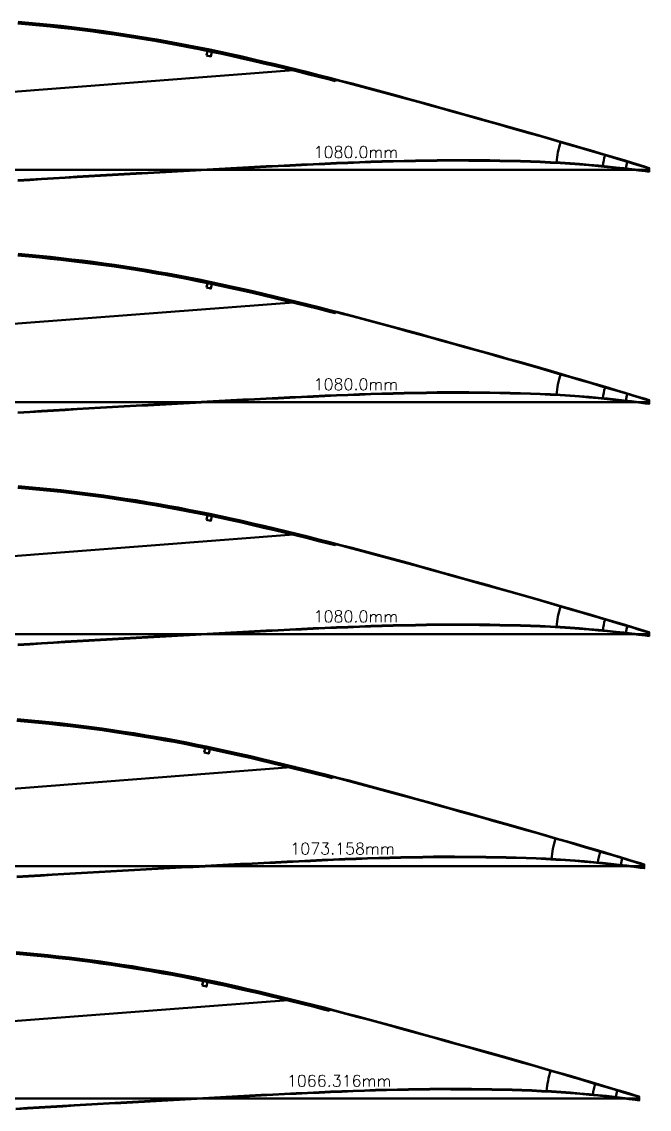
# Model space of a CAD drawing. Header units: metres. Extents: x -405 to 675, y -15418 to 133.
# Drawn here: x 135 to 675, y -1609 to -672 of the extents above; entities that cross this region are included whole.
import ezdxf
from ezdxf.enums import TextEntityAlignment as Align

# ---------------------------------------------------------------- set-up
doc = ezdxf.new("R2010")
doc.units = ezdxf.units.M
for name, color, linetype, lineweight in [('FoilLayer', 7, 'Continuous', 50), ('RefFoilLayer', 7, 'Continuous', 50), ('StringerLayer', 7, 'Continuous', 50), ('SubLayer', 7, 'Continuous', 50), ('TextLayer', 7, 'Continuous', 50)]:
    doc.layers.add(name, color=color, linetype=linetype, lineweight=lineweight)
doc.styles.add('MSゴシック', font='romans')

msp = doc.modelspace()

# ---------------------------------------------------------------- linework, layer by layer
at = {"layer": 'FoilLayer'}
for points in [[(131.6, -808.95), (141.8, -808.3), (151.99, -807.67), (162.17, -807.04), (172.36, -806.43), (182.53, -805.82), (192.69, -805.22), (202.85, -804.63), (213, -804.06), (223.18, -803.5), (233.39, -802.95), (243.59, -802.39), (253.8, -801.82), (264.01, -801.25), (274.21, -800.69), (284.41, -800.14), (294.61, -799.59), (304.81, -799.05), (314.99, -798.5), (325.16, -797.95), (335.3, -797.42), (345.43, -796.9), (355.56, -796.41), (365.69, -795.92), (375.82, -795.43), (385.9, -794.95), (395.9, -794.48), (405.84, -794.05), (415.73, -793.65), (425.59, -793.26), (435.35, -792.9), (445, -792.59), (454.61, -792.34), (464.21, -792.13), (473.76, -791.95), (483.24, -791.77), (492.53, -791.6), (501.64, -791.54), (510.73, -791.58), (519.83, -791.63), (528.83, -791.65), (537.7, -791.75), (546.55, -791.95), (555.37, -792.15), (564.09, -792.3), (572.7, -792.52), (581.27, -792.89), (589.9, -793.33), (598.48, -793.77), (606.84, -794.24), (615.04, -794.87), (623.2, -795.59), (631.21, -796.33), (638.95, -797.07), (646.32, -797.83), (653.29, -798.61), (659.84, -799.33), (665.92, -800.04), (671.52, -800.72), (674.98, -801.17), (674.86, -798.81), (671.56, -797.75), (666.25, -796.15), (660.5, -794.37), (654.23, -792.47), (647.39, -790.45), (640.03, -788.27), (632.24, -785.95), (624.09, -783.54), (615.7, -781.06), (607.24, -778.59), (598.71, -776.16), (590.06, -773.63), (581.31, -771.06), (572.41, -768.51), (563.36, -765.93), (554.17, -763.35), (544.8, -760.71), (535.28, -758.03), (525.65, -755.33), (515.96, -752.61), (506.23, -749.89), (496.5, -747.17), (486.77, -744.47), (477.05, -741.78), (467.33, -739.11), (457.64, -736.45), (447.98, -733.82), (438.36, -731.23), (428.76, -728.67), (419.18, -726.14), (409.62, -723.64), (404.89, -722.42), (404.62, -723.44), (399.83, -722.2), (390.32, -719.78), (380.83, -717.39), (371.34, -715.05), (361.86, -712.74), (352.39, -710.47), (342.94, -708.23), (333.56, -706.03), (324.25, -703.9), (314.99, -701.83), (305.79, -699.83), (296.61, -697.89), (287.46, -696.02), (278.32, -694.21), (269.2, -692.47), (260.1, -690.79), (251, -689.18), (241.91, -687.63), (232.8, -686.15), (223.68, -684.73), (214.55, -683.37), (205.4, -682.08), (196.24, -680.84), (187.08, -679.66), (177.9, -678.55), (168.7, -677.5), (159.48, -676.51), (150.24, -675.57), (140.98, -674.69), (131.72, -673.86)], [(131.6, -1008.95), (141.8, -1008.3), (151.99, -1007.67), (162.17, -1007.04), (172.36, -1006.43), (182.53, -1005.82), (192.69, -1005.22), (202.85, -1004.63), (213, -1004.06), (223.18, -1003.5), (233.39, -1002.95), (243.59, -1002.39), (253.8, -1001.82), (264.01, -1001.25), (274.21, -1000.69), (284.41, -1000.14), (294.61, -999.59), (304.81, -999.05), (314.99, -998.5), (325.16, -997.95), (335.3, -997.42), (345.43, -996.9), (355.56, -996.41), (365.69, -995.92), (375.82, -995.43), (385.9, -994.95), (395.9, -994.48), (405.84, -994.05), (415.73, -993.65), (425.59, -993.26), (435.35, -992.9), (445, -992.59), (454.61, -992.34), (464.21, -992.13), (473.76, -991.95), (483.24, -991.77), (492.53, -991.6), (501.64, -991.54), (510.73, -991.58), (519.83, -991.63), (528.83, -991.65), (537.7, -991.75), (546.55, -991.95), (555.37, -992.15), (564.09, -992.3), (572.7, -992.52), (581.27, -992.89), (589.9, -993.33), (598.48, -993.77), (606.84, -994.24), (615.04, -994.87), (623.2, -995.59), (631.21, -996.33), (638.95, -997.07), (646.32, -997.83), (653.29, -998.61), (659.84, -999.33), (665.92, -1000.04), (671.52, -1000.72), (674.98, -1001.17), (674.86, -998.81), (671.56, -997.75), (666.25, -996.15), (660.5, -994.37), (654.23, -992.47), (647.39, -990.45), (640.03, -988.27), (632.24, -985.95), (624.09, -983.54), (615.7, -981.06), (607.24, -978.59), (598.71, -976.16), (590.06, -973.63), (581.31, -971.06), (572.41, -968.51), (563.36, -965.93), (554.17, -963.35), (544.8, -960.71), (535.28, -958.03), (525.65, -955.33), (515.96, -952.61), (506.23, -949.89), (496.5, -947.17), (486.77, -944.47), (477.05, -941.78), (467.33, -939.11), (457.64, -936.45), (447.98, -933.82), (438.36, -931.23), (428.76, -928.67), (419.18, -926.14), (409.62, -923.64), (404.89, -922.42), (404.62, -923.44), (399.83, -922.2), (390.32, -919.78), (380.83, -917.39), (371.34, -915.05), (361.86, -912.74), (352.39, -910.47), (342.94, -908.23), (333.56, -906.03), (324.25, -903.9), (314.99, -901.83), (305.79, -899.83), (296.61, -897.89), (287.46, -896.02), (278.32, -894.21), (269.2, -892.47), (260.1, -890.79), (251, -889.18), (241.91, -887.63), (232.8, -886.15), (223.68, -884.73), (214.55, -883.37), (205.4, -882.08), (196.24, -880.84), (187.08, -879.66), (177.9, -878.55), (168.7, -877.5), (159.48, -876.51), (150.24, -875.57), (140.98, -874.69), (131.72, -873.86)], [(131.6, -1208.95), (141.8, -1208.3), (151.99, -1207.67), (162.17, -1207.04), (172.36, -1206.43), (182.53, -1205.82), (192.69, -1205.22), (202.85, -1204.63), (213, -1204.06), (223.18, -1203.5), (233.39, -1202.95), (243.59, -1202.39), (253.8, -1201.82), (264.01, -1201.25), (274.21, -1200.69), (284.41, -1200.14), (294.61, -1199.59), (304.81, -1199.05), (314.99, -1198.5), (325.16, -1197.95), (335.3, -1197.42), (345.43, -1196.9), (355.56, -1196.41), (365.69, -1195.92), (375.82, -1195.43), (385.9, -1194.95), (395.9, -1194.48), (405.84, -1194.05), (415.73, -1193.65), (425.59, -1193.26), (435.35, -1192.9), (445, -1192.59), (454.61, -1192.34), (464.21, -1192.13), (473.76, -1191.95), (483.24, -1191.77), (492.53, -1191.6), (501.64, -1191.54), (510.73, -1191.58), (519.83, -1191.63), (528.83, -1191.65), (537.7, -1191.75), (546.55, -1191.95), (555.37, -1192.15), (564.09, -1192.3), (572.7, -1192.52), (581.27, -1192.89), (589.9, -1193.33), (598.48, -1193.77), (606.84, -1194.24), (615.04, -1194.87), (623.2, -1195.59), (631.21, -1196.33), (638.95, -1197.07), (646.32, -1197.83), (653.29, -1198.61), (659.84, -1199.33), (665.92, -1200.04), (671.52, -1200.72), (674.98, -1201.17), (674.86, -1198.81), (671.56, -1197.75), (666.25, -1196.15), (660.5, -1194.37), (654.23, -1192.47), (647.39, -1190.45), (640.03, -1188.27), (632.24, -1185.95), (624.09, -1183.54), (615.7, -1181.06), (607.24, -1178.59), (598.71, -1176.16), (590.06, -1173.63), (581.31, -1171.06), (572.41, -1168.51), (563.36, -1165.93), (554.17, -1163.35), (544.8, -1160.71), (535.28, -1158.03), (525.65, -1155.33), (515.96, -1152.61), (506.23, -1149.89), (496.5, -1147.17), (486.77, -1144.47), (477.05, -1141.78), (467.33, -1139.11), (457.64, -1136.45), (447.98, -1133.82), (438.36, -1131.23), (428.76, -1128.67), (419.18, -1126.14), (409.62, -1123.64), (404.89, -1122.42), (404.62, -1123.44), (399.83, -1122.2), (390.32, -1119.78), (380.83, -1117.39), (371.34, -1115.05), (361.86, -1112.74), (352.39, -1110.47), (342.94, -1108.23), (333.56, -1106.03), (324.25, -1103.9), (314.99, -1101.83), (305.79, -1099.83), (296.61, -1097.89), (287.46, -1096.02), (278.32, -1094.21), (269.2, -1092.47), (260.1, -1090.79), (251, -1089.18), (241.91, -1087.63), (232.8, -1086.15), (223.68, -1084.73), (214.55, -1083.37), (205.4, -1082.08), (196.24, -1080.84), (187.08, -1079.66), (177.9, -1078.55), (168.7, -1077.5), (159.48, -1076.51), (150.24, -1075.57), (140.98, -1074.69), (131.72, -1073.86)], [(130.77, -1408.89), (140.9, -1408.25), (151.02, -1407.62), (161.15, -1407), (171.27, -1406.38), (181.38, -1405.78), (191.47, -1405.18), (201.56, -1404.6), (211.65, -1404.03), (221.77, -1403.48), (231.91, -1402.92), (242.05, -1402.37), (252.19, -1401.81), (262.34, -1401.24), (272.47, -1400.68), (282.61, -1400.13), (292.74, -1399.59), (302.88, -1399.05), (313, -1398.51), (323.1, -1397.96), (333.18, -1397.43), (343.24, -1396.92), (353.3, -1396.43), (363.38, -1395.94), (373.44, -1395.46), (383.45, -1394.98), (393.39, -1394.51), (403.27, -1394.08), (413.1, -1393.68), (422.89, -1393.3), (432.59, -1392.94), (442.19, -1392.64), (451.73, -1392.38), (461.27, -1392.18), (470.76, -1392), (480.17, -1391.82), (489.41, -1391.65), (498.47, -1391.59), (507.5, -1391.63), (516.53, -1391.68), (525.47, -1391.7), (534.3, -1391.8), (543.08, -1392), (551.85, -1392.2), (560.52, -1392.35), (569.07, -1392.57), (577.59, -1392.93), (586.16, -1393.37), (594.69, -1393.81), (603, -1394.27), (611.15, -1394.9), (619.25, -1395.61), (627.21, -1396.36), (634.9, -1397.09), (642.22, -1397.85), (649.15, -1398.61), (655.66, -1399.33), (661.7, -1400.04), (667.26, -1400.71), (670.71, -1401.16), (670.59, -1398.82), (667.3, -1397.77), (662.03, -1396.18), (656.32, -1394.41), (650.08, -1392.52), (643.29, -1390.51), (635.97, -1388.35), (628.23, -1386.04), (620.13, -1383.65), (611.8, -1381.18), (603.39, -1378.73), (594.92, -1376.31), (586.32, -1373.8), (577.62, -1371.24), (568.78, -1368.71), (559.79, -1366.15), (550.66, -1363.58), (541.35, -1360.96), (531.89, -1358.3), (522.32, -1355.61), (512.69, -1352.92), (503.02, -1350.21), (493.35, -1347.51), (483.69, -1344.82), (474.03, -1342.15), (464.37, -1339.5), (454.74, -1336.86), (445.14, -1334.24), (435.58, -1331.67), (426.05, -1329.12), (416.52, -1326.61), (407.02, -1324.13), (402.32, -1322.91), (402.06, -1323.93), (397.29, -1322.7), (387.84, -1320.29), (378.41, -1317.93), (368.99, -1315.6), (359.57, -1313.31), (350.15, -1311.05), (340.77, -1308.82), (331.44, -1306.64), (322.19, -1304.52), (313, -1302.46), (303.85, -1300.47), (294.73, -1298.55), (285.64, -1296.69), (276.56, -1294.89), (267.49, -1293.16), (258.45, -1291.49), (249.41, -1289.89), (240.37, -1288.35), (231.32, -1286.88), (222.26, -1285.47), (213.18, -1284.12), (204.1, -1282.83), (195, -1281.6), (185.89, -1280.43), (176.77, -1279.33), (167.64, -1278.29), (158.47, -1277.3), (149.28, -1276.37), (140.08, -1275.49), (130.88, -1274.67)], [(129.93, -1608.83), (140, -1608.19), (150.06, -1607.57), (160.12, -1606.95), (170.17, -1606.34), (180.22, -1605.74), (190.25, -1605.14), (200.27, -1604.57), (210.3, -1604), (220.36, -1603.45), (230.43, -1602.9), (240.5, -1602.35), (250.58, -1601.79), (260.66, -1601.23), (270.74, -1600.67), (280.81, -1600.13), (290.88, -1599.59), (300.95, -1599.05), (311, -1598.51), (321.04, -1597.97), (331.05, -1597.45), (341.05, -1596.94), (351.05, -1596.45), (361.06, -1595.96), (371.06, -1595.48), (381.01, -1595.01), (390.89, -1594.55), (400.7, -1594.12), (410.47, -1593.72), (420.2, -1593.34), (429.83, -1592.99), (439.37, -1592.68), (448.85, -1592.43), (458.33, -1592.23), (467.76, -1592.05), (477.11, -1591.87), (486.29, -1591.7), (495.29, -1591.64), (504.26, -1591.68), (513.24, -1591.73), (522.12, -1591.75), (530.89, -1591.85), (539.62, -1592.05), (548.33, -1592.24), (556.95, -1592.4), (565.44, -1592.61), (573.9, -1592.98), (582.42, -1593.41), (590.9, -1593.84), (599.16, -1594.3), (607.25, -1594.93), (615.3, -1595.64), (623.21, -1596.38), (630.85, -1597.1), (638.13, -1597.86), (645.02, -1598.62), (651.48, -1599.33), (657.48, -1600.03), (663.01, -1600.7), (666.43, -1601.15), (666.31, -1598.83), (663.05, -1597.78), (657.81, -1596.2), (652.13, -1594.45), (645.94, -1592.57), (639.18, -1590.57), (631.92, -1588.42), (624.23, -1586.13), (616.18, -1583.75), (607.9, -1581.31), (599.55, -1578.87), (591.12, -1576.47), (582.58, -1573.97), (573.94, -1571.43), (565.15, -1568.91), (556.22, -1566.37), (547.15, -1563.82), (537.89, -1561.21), (528.5, -1558.57), (518.99, -1555.9), (509.42, -1553.22), (499.81, -1550.53), (490.21, -1547.84), (480.6, -1545.17), (471, -1542.52), (461.41, -1539.88), (451.84, -1537.26), (442.3, -1534.67), (432.8, -1532.1), (423.33, -1529.58), (413.87, -1527.08), (404.43, -1524.61), (399.76, -1523.41), (399.49, -1524.43), (394.75, -1523.2), (385.37, -1520.81), (376, -1518.46), (366.63, -1516.14), (357.28, -1513.87), (347.92, -1511.62), (338.59, -1509.41), (329.33, -1507.24), (320.13, -1505.13), (311, -1503.09), (301.91, -1501.11), (292.85, -1499.2), (283.81, -1497.36), (274.79, -1495.57), (265.79, -1493.85), (256.8, -1492.19), (247.82, -1490.6), (238.84, -1489.07), (229.85, -1487.61), (220.84, -1486.21), (211.82, -1484.87), (202.79, -1483.59), (193.75, -1482.37), (184.71, -1481.21), (175.65, -1480.11), (166.57, -1479.07), (157.46, -1478.09), (148.33, -1477.17), (139.19, -1476.3), (130.05, -1475.48)]]:
    msp.add_lwpolyline(points, dxfattribs=at)
at = {"layer": 'RefFoilLayer'}
for points in [[(131.63, -809.4), (141.83, -808.75), (152.01, -808.12), (162.2, -807.49), (172.38, -806.88), (182.56, -806.26), (192.72, -805.66), (202.87, -805.08), (213.03, -804.51), (223.21, -803.95), (233.41, -803.4), (243.62, -802.84), (253.83, -802.27), (264.04, -801.7), (274.24, -801.14), (284.43, -800.59), (294.64, -800.04), (304.83, -799.5), (315.02, -798.95), (325.19, -798.4), (335.33, -797.87), (345.45, -797.35), (355.58, -796.86), (365.72, -796.37), (375.84, -795.88), (385.92, -795.4), (395.92, -794.93), (405.86, -794.5), (415.75, -794.1), (425.6, -793.71), (435.36, -793.35), (445.02, -793.04), (454.62, -792.79), (464.22, -792.58), (473.77, -792.4), (483.24, -792.22), (492.53, -792.05), (501.64, -791.99), (510.73, -792.03), (519.82, -792.08), (528.82, -792.1), (537.69, -792.2), (546.54, -792.4), (555.36, -792.6), (564.08, -792.75), (572.68, -792.97), (581.24, -793.34), (589.87, -793.78), (598.45, -794.22), (606.81, -794.69), (615, -795.32), (623.16, -796.03), (631.16, -796.78), (638.9, -797.52), (646.27, -798.28), (653.24, -799.06), (659.78, -799.78), (665.86, -800.49), (671.46, -801.16), (674.92, -801.62), (675, -798.38), (671.69, -797.32), (666.38, -795.72), (660.63, -793.94), (654.36, -792.04), (647.52, -790.01), (640.16, -787.84), (632.37, -785.52), (624.22, -783.11), (615.83, -780.63), (607.36, -778.16), (598.84, -775.73), (590.19, -773.2), (581.43, -770.63), (572.53, -768.08), (563.49, -765.5), (554.29, -762.92), (544.92, -760.27), (535.4, -757.6), (525.77, -754.9), (516.08, -752.18), (506.35, -749.45), (496.62, -746.74), (486.89, -744.03), (477.17, -741.34), (467.45, -738.67), (457.76, -736.02), (448.1, -733.39), (438.48, -730.79), (428.88, -728.23), (419.29, -725.7), (409.73, -723.21), (400.2, -720.74), (390.68, -718.32), (381.19, -715.94), (371.7, -713.59), (362.21, -711.29), (352.74, -709.01), (343.28, -706.77), (333.89, -704.57), (324.57, -702.43), (315.31, -700.36), (306.1, -698.36), (296.91, -696.42), (287.75, -694.55), (278.6, -692.74), (269.47, -690.99), (260.36, -689.31), (251.26, -687.7), (242.15, -686.15), (233.03, -684.67), (223.9, -683.25), (214.76, -681.89), (205.6, -680.59), (196.43, -679.35), (187.26, -678.17), (178.07, -677.06), (168.87, -676.01), (159.63, -675.02), (150.38, -674.08), (141.11, -673.2), (131.84, -672.37)], [(131.63, -1009.4), (141.83, -1008.75), (152.01, -1008.12), (162.2, -1007.49), (172.38, -1006.88), (182.56, -1006.26), (192.72, -1005.66), (202.87, -1005.08), (213.03, -1004.51), (223.21, -1003.95), (233.41, -1003.4), (243.62, -1002.84), (253.83, -1002.27), (264.04, -1001.7), (274.24, -1001.14), (284.43, -1000.59), (294.64, -1000.04), (304.83, -999.5), (315.02, -998.95), (325.19, -998.4), (335.33, -997.87), (345.45, -997.35), (355.58, -996.86), (365.72, -996.37), (375.84, -995.88), (385.92, -995.4), (395.92, -994.93), (405.86, -994.5), (415.75, -994.1), (425.6, -993.71), (435.36, -993.35), (445.02, -993.04), (454.62, -992.79), (464.22, -992.58), (473.77, -992.4), (483.24, -992.22), (492.53, -992.05), (501.64, -991.99), (510.73, -992.03), (519.82, -992.08), (528.82, -992.1), (537.69, -992.2), (546.54, -992.4), (555.36, -992.6), (564.08, -992.75), (572.68, -992.97), (581.24, -993.34), (589.87, -993.78), (598.45, -994.22), (606.81, -994.69), (615, -995.32), (623.16, -996.03), (631.16, -996.78), (638.9, -997.52), (646.27, -998.28), (653.24, -999.06), (659.78, -999.78), (665.86, -1000.49), (671.46, -1001.16), (674.92, -1001.62), (675, -998.38), (671.69, -997.32), (666.38, -995.72), (660.63, -993.94), (654.36, -992.04), (647.52, -990.01), (640.16, -987.84), (632.37, -985.52), (624.22, -983.11), (615.83, -980.63), (607.36, -978.16), (598.84, -975.73), (590.19, -973.2), (581.43, -970.63), (572.53, -968.08), (563.49, -965.5), (554.29, -962.92), (544.92, -960.27), (535.4, -957.6), (525.77, -954.9), (516.08, -952.18), (506.35, -949.45), (496.62, -946.74), (486.89, -944.03), (477.17, -941.34), (467.45, -938.67), (457.76, -936.02), (448.1, -933.39), (438.48, -930.79), (428.88, -928.23), (419.29, -925.7), (409.73, -923.21), (400.2, -920.74), (390.68, -918.32), (381.19, -915.94), (371.7, -913.59), (362.21, -911.29), (352.74, -909.01), (343.28, -906.77), (333.89, -904.57), (324.57, -902.43), (315.31, -900.36), (306.1, -898.36), (296.91, -896.42), (287.75, -894.55), (278.6, -892.74), (269.47, -890.99), (260.36, -889.31), (251.26, -887.7), (242.15, -886.15), (233.03, -884.67), (223.9, -883.25), (214.76, -881.89), (205.6, -880.59), (196.43, -879.35), (187.26, -878.17), (178.07, -877.06), (168.87, -876.01), (159.63, -875.02), (150.38, -874.08), (141.11, -873.2), (131.84, -872.37)], [(131.63, -1209.4), (141.83, -1208.75), (152.01, -1208.12), (162.2, -1207.49), (172.38, -1206.88), (182.56, -1206.26), (192.72, -1205.66), (202.87, -1205.08), (213.03, -1204.51), (223.21, -1203.95), (233.41, -1203.4), (243.62, -1202.84), (253.83, -1202.27), (264.04, -1201.7), (274.24, -1201.14), (284.43, -1200.59), (294.64, -1200.04), (304.83, -1199.5), (315.02, -1198.95), (325.19, -1198.4), (335.33, -1197.87), (345.45, -1197.35), (355.58, -1196.86), (365.72, -1196.37), (375.84, -1195.88), (385.92, -1195.4), (395.92, -1194.93), (405.86, -1194.5), (415.75, -1194.1), (425.6, -1193.71), (435.36, -1193.35), (445.02, -1193.04), (454.62, -1192.79), (464.22, -1192.58), (473.77, -1192.4), (483.24, -1192.22), (492.53, -1192.05), (501.64, -1191.99), (510.73, -1192.03), (519.82, -1192.08), (528.82, -1192.1), (537.69, -1192.2), (546.54, -1192.4), (555.36, -1192.6), (564.08, -1192.75), (572.68, -1192.97), (581.24, -1193.34), (589.87, -1193.78), (598.45, -1194.22), (606.81, -1194.69), (615, -1195.32), (623.16, -1196.03), (631.16, -1196.78), (638.9, -1197.52), (646.27, -1198.28), (653.24, -1199.06), (659.78, -1199.78), (665.86, -1200.49), (671.46, -1201.16), (674.92, -1201.62), (675, -1198.38), (671.69, -1197.32), (666.38, -1195.72), (660.63, -1193.94), (654.36, -1192.04), (647.52, -1190.01), (640.16, -1187.84), (632.37, -1185.52), (624.22, -1183.11), (615.83, -1180.63), (607.36, -1178.16), (598.84, -1175.73), (590.19, -1173.2), (581.43, -1170.63), (572.53, -1168.08), (563.49, -1165.5), (554.29, -1162.92), (544.92, -1160.27), (535.4, -1157.6), (525.77, -1154.9), (516.08, -1152.18), (506.35, -1149.45), (496.62, -1146.74), (486.89, -1144.03), (477.17, -1141.34), (467.45, -1138.67), (457.76, -1136.02), (448.1, -1133.39), (438.48, -1130.79), (428.88, -1128.23), (419.29, -1125.7), (409.73, -1123.21), (400.2, -1120.74), (390.68, -1118.32), (381.19, -1115.94), (371.7, -1113.59), (362.21, -1111.29), (352.74, -1109.01), (343.28, -1106.77), (333.89, -1104.57), (324.57, -1102.43), (315.31, -1100.36), (306.1, -1098.36), (296.91, -1096.42), (287.75, -1094.55), (278.6, -1092.74), (269.47, -1090.99), (260.36, -1089.31), (251.26, -1087.7), (242.15, -1086.15), (233.03, -1084.67), (223.9, -1083.25), (214.76, -1081.89), (205.6, -1080.59), (196.43, -1079.35), (187.26, -1078.17), (178.07, -1077.06), (168.87, -1076.01), (159.63, -1075.02), (150.38, -1074.08), (141.11, -1073.2), (131.84, -1072.37)], [(130.8, -1409.34), (140.93, -1408.7), (151.05, -1408.07), (161.17, -1407.45), (171.29, -1406.83), (181.4, -1406.23), (191.5, -1405.63), (201.59, -1405.05), (211.68, -1404.48), (221.79, -1403.93), (231.93, -1403.37), (242.07, -1402.82), (252.22, -1402.26), (262.36, -1401.69), (272.5, -1401.13), (282.63, -1400.58), (292.77, -1400.04), (302.9, -1399.5), (313.02, -1398.96), (323.13, -1398.41), (333.2, -1397.88), (343.26, -1397.37), (353.33, -1396.88), (363.4, -1396.39), (373.46, -1395.9), (383.47, -1395.43), (393.41, -1394.96), (403.28, -1394.53), (413.12, -1394.13), (422.91, -1393.75), (432.6, -1393.39), (442.2, -1393.09), (451.74, -1392.83), (461.27, -1392.63), (470.77, -1392.45), (480.18, -1392.27), (489.41, -1392.1), (498.46, -1392.04), (507.5, -1392.08), (516.53, -1392.13), (525.47, -1392.15), (534.29, -1392.25), (543.07, -1392.45), (551.84, -1392.65), (560.51, -1392.8), (569.05, -1393.02), (577.56, -1393.38), (586.14, -1393.82), (594.66, -1394.26), (602.97, -1394.72), (611.11, -1395.35), (619.21, -1396.06), (627.17, -1396.8), (634.86, -1397.54), (642.17, -1398.29), (649.11, -1399.06), (655.6, -1399.78), (661.64, -1400.48), (667.21, -1401.16), (670.65, -1401.61), (670.72, -1398.39), (667.43, -1397.34), (662.16, -1395.75), (656.45, -1393.98), (650.21, -1392.09), (643.41, -1390.08), (636.1, -1387.92), (628.36, -1385.61), (620.26, -1383.21), (611.93, -1380.75), (603.52, -1378.3), (595.04, -1375.88), (586.45, -1373.37), (577.75, -1370.81), (568.9, -1368.28), (559.92, -1365.72), (550.78, -1363.15), (541.47, -1360.53), (532.01, -1357.87), (522.44, -1355.18), (512.81, -1352.48), (503.14, -1349.77), (493.47, -1347.07), (483.81, -1344.39), (474.14, -1341.72), (464.49, -1339.06), (454.86, -1336.42), (445.26, -1333.81), (435.7, -1331.23), (426.16, -1328.69), (416.64, -1326.18), (407.13, -1323.69), (397.66, -1321.25), (388.21, -1318.84), (378.77, -1316.47), (369.34, -1314.14), (359.92, -1311.85), (350.5, -1309.59), (341.11, -1307.36), (331.78, -1305.18), (322.52, -1303.05), (313.31, -1300.99), (304.16, -1299), (295.03, -1297.08), (285.93, -1295.22), (276.84, -1293.42), (267.77, -1291.68), (258.71, -1290.01), (249.66, -1288.41), (240.61, -1286.87), (231.55, -1285.4), (222.48, -1283.99), (213.4, -1282.64), (204.3, -1281.35), (195.19, -1280.12), (186.07, -1278.95), (176.94, -1277.84), (167.8, -1276.79), (158.62, -1275.81), (149.43, -1274.88), (140.22, -1274), (131.01, -1273.18)], [(129.96, -1609.28), (140.03, -1608.64), (150.09, -1608.02), (160.15, -1607.4), (170.2, -1606.79), (180.25, -1606.19), (190.28, -1605.59), (200.3, -1605.01), (210.33, -1604.45), (220.38, -1603.9), (230.45, -1603.35), (240.53, -1602.8), (250.61, -1602.24), (260.69, -1601.68), (270.76, -1601.12), (280.83, -1600.58), (290.9, -1600.04), (300.97, -1599.5), (311.03, -1598.96), (321.07, -1598.42), (331.08, -1597.9), (341.07, -1597.39), (351.07, -1596.9), (361.08, -1596.41), (371.08, -1595.93), (381.03, -1595.46), (390.9, -1595), (400.71, -1594.57), (410.48, -1594.17), (420.21, -1593.79), (429.84, -1593.44), (439.38, -1593.13), (448.86, -1592.88), (458.33, -1592.68), (467.77, -1592.5), (477.12, -1592.32), (486.29, -1592.15), (495.29, -1592.09), (504.26, -1592.13), (513.24, -1592.18), (522.12, -1592.2), (530.88, -1592.3), (539.61, -1592.5), (548.32, -1592.69), (556.94, -1592.85), (565.42, -1593.06), (573.88, -1593.42), (582.4, -1593.86), (590.87, -1594.29), (599.12, -1594.75), (607.21, -1595.38), (615.26, -1596.08), (623.17, -1596.82), (630.81, -1597.55), (638.08, -1598.3), (644.97, -1599.07), (651.42, -1599.78), (657.43, -1600.48), (662.95, -1601.15), (666.37, -1601.6), (666.45, -1598.4), (663.18, -1597.35), (657.94, -1595.77), (652.26, -1594.02), (646.07, -1592.14), (639.31, -1590.14), (632.05, -1587.99), (624.35, -1585.7), (616.31, -1583.32), (608.03, -1580.87), (599.67, -1578.43), (591.25, -1576.04), (582.71, -1573.54), (574.06, -1571), (565.28, -1568.48), (556.35, -1565.93), (547.27, -1563.39), (538.02, -1560.78), (528.62, -1558.13), (519.11, -1555.47), (509.54, -1552.79), (499.93, -1550.09), (490.33, -1547.41), (480.72, -1544.74), (471.12, -1542.09), (461.53, -1539.45), (451.96, -1536.83), (442.42, -1534.23), (432.92, -1531.67), (423.44, -1529.14), (413.98, -1526.65), (404.54, -1524.18), (395.12, -1521.75), (385.73, -1519.36), (376.36, -1517), (366.99, -1514.69), (357.63, -1512.41), (348.27, -1510.16), (338.93, -1507.95), (329.66, -1505.78), (320.46, -1503.67), (311.32, -1501.62), (302.22, -1499.65), (293.15, -1497.73), (284.11, -1495.88), (275.07, -1494.1), (266.06, -1492.37), (257.06, -1490.71), (248.07, -1489.12), (239.08, -1487.59), (230.08, -1486.13), (221.06, -1484.73), (212.03, -1483.39), (202.99, -1482.1), (193.94, -1480.88), (184.89, -1479.72), (175.82, -1478.62), (166.73, -1477.58), (157.61, -1476.6), (148.47, -1475.68), (139.32, -1474.8), (130.17, -1473.99)]]:
    msp.add_lwpolyline(points, dxfattribs=at)
at = {"layer": 'StringerLayer'}
for points in [[(293.91, -701.41), (297.82, -702.23), (298.65, -698.32), (294.73, -697.49), (293.91, -701.41)], [(293.91, -901.41), (297.82, -902.23), (298.65, -898.32), (294.73, -897.49), (293.91, -901.41)], [(293.91, -1101.41), (297.82, -1102.23), (298.65, -1098.32), (294.73, -1097.49), (293.91, -1101.41)], [(292.03, -1302.06), (295.94, -1302.89), (296.77, -1298.98), (292.85, -1298.15), (292.03, -1302.06)], [(290.14, -1502.72), (294.06, -1503.55), (294.88, -1499.63), (290.97, -1498.81), (290.14, -1502.72)]]:
    msp.add_lwpolyline(points, dxfattribs=at)
at = {"layer": 'SubLayer'}
for p, q in [((372.71, -713.84), (-390.97, -772.6)), ((-405, -800), (675, -800)), ((372.71, -913.84), (-390.97, -972.6)), ((-405, -1000), (675, -1000)), ((372.71, -1113.84), (-390.97, -1172.6)), ((-405, -1200), (675, -1200)), ((370.35, -1314.39), (-388.49, -1372.78)), ((-402.43, -1400), (670.72, -1400)), ((367.99, -1514.93), (-386.02, -1572.95)), ((-399.87, -1600), (666.45, -1600))]:
    msp.add_line(p, q, dxfattribs=at)
for centre, radius, start, end in [((675, -800), 80, 162.64668, 175.41503), ((675, -800), 40, 161.60987, 175.28139), ((675, -800), 20, 159.75299, 176.56341), ((675, -1000), 80, 162.64668, 175.41503), ((675, -1000), 40, 161.60987, 175.28139), ((675, -1000), 20, 159.75299, 176.56341), ((675, -1200), 80, 162.64668, 175.41503), ((675, -1200), 40, 161.60987, 175.28139), ((675, -1200), 20, 159.75299, 176.56341), ((670.72, -1400), 80, 162.65542, 175.42356), ((670.72, -1400), 40, 161.62546, 175.27269), ((670.72, -1400), 20, 159.78274, 176.53704), ((666.45, -1600), 80, 162.66416, 175.43209), ((666.45, -1600), 40, 161.64106, 175.26399), ((666.45, -1600), 20, 159.81249, 176.51068)]:
    msp.add_arc(centre, radius, start, end, dxfattribs=at)

# ---------------------------------------------------------------- texts
at = {"layer": 'TextLayer', "style": 'MSゴシック'}
for s, p in [('1080.0mm', (459, -792.7)), ('1080.0mm', (459, -992.7)), ('1080.0mm', (459, -1192.7)), ('1073.158mm', (456.09, -1392.74)), ('1066.316mm', (453.18, -1592.79))]:
    msp.add_text(s, height=10, dxfattribs=at).set_placement(p, align=Align.BOTTOM_RIGHT)

doc.saveas('drawing.dxf')
